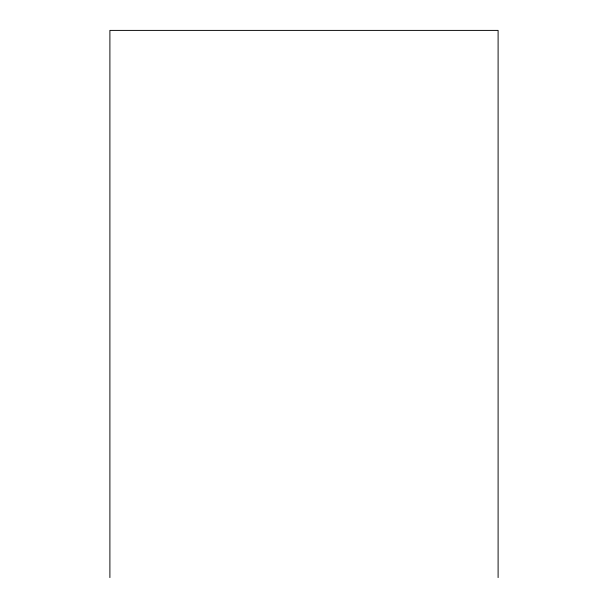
<?xml version="1.0" encoding="UTF-8"?>
<svg xmlns="http://www.w3.org/2000/svg" width="608" height="608" viewBox="0 0 608 608"><rect width="100%" height="100%" fill="white"/><g stroke="black" fill="none" stroke-linecap="round" stroke-linejoin="round"><path stroke-width="0.91" d="M498.104 577.6L498.104 30.4L109.896 30.4L109.896 577.6"/></g></svg>
